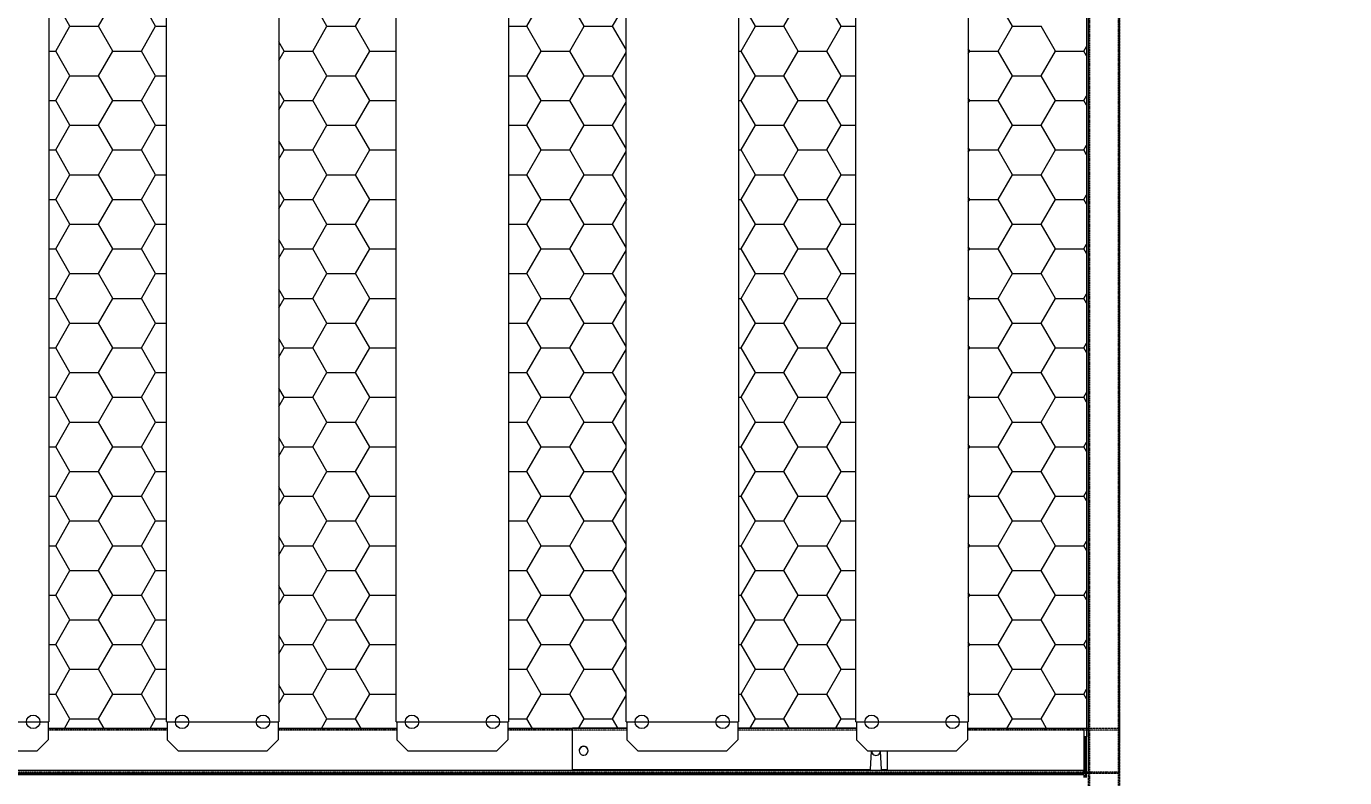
# Model space of a CAD drawing. Header units: millimetres. Extents: x -17070 to 42538, y -291348 to 31440.
# Drawn here: x 18517 to 20276, y 18024 to 19027 of the extents above; entities that cross this region are included whole.
import ezdxf

# ---------------------------------------------------------------- set-up
doc = ezdxf.new("R2010")
doc.units = ezdxf.units.MM
for name, pattern in [('CENTER', [2, 1.25, -0.25, 0.25, -0.25]), ('HIDDEN', [0.375, 0.25, -0.125]), ('HIDDENX2', [0.75, 0.5, -0.25])]:
    doc.linetypes.add(name, pattern=pattern)
doc.layers.add('center', color=1, linetype='CENTER')
doc.layers.add('HIDD', color=2, linetype='HIDDENX2')
doc.styles.get("Standard").update_dxf_attribs({"font": 'arial.ttf'})
doc.dimstyles.new('1.40', dxfattribs={"dimscale": 20, "dimtxt": 1.5, "dimasz": 1, "dimexe": 0.5, "dimexo": 0.5, "dimgap": 0.5, "dimtad": 1, "dimdec": 0, "dimzin": 0, "dimdsep": 46, "dimtxsty": 'Standard', "dimcen": 0, "dimclrd": 2, "dimclre": 2, "dimclrt": 3, "dimadec": 0, "dimazin": 0, "dimtfac": 1, "dimtdec": 0, "dimtmove": 0, "dimatfit": 0, "dimfxl": 1, "dimtolj": 1, "dimtzin": 0, "dimlwd": -1, "dimlwe": -1, "dimarcsym": 0})

# ---------------------------------------------------------------- blocks, each defined once
blk = doc.blocks.new('*D736')
at = {"color": 2, "transparency": 16777216}
for p, q in [((21275.6, 18074.7), (21275.6, 18194.7)), ((19805.5, 17954.7), (21285.6, 17954.7)), ((21275.6, 17954.7), (21275.6, 17527.7)), ((20075.5, 17527.7), (21285.6, 17527.7)), ((21275.6, 17407.7), (21275.6, 16852.7))]:
    blk.add_line(p, q, dxfattribs=at)
for points in [[(21255.6, 18074.7), (21295.6, 18074.7), (21275.6, 17954.7)], [(21255.6, 17407.7), (21295.6, 17407.7), (21275.6, 17527.7)]]:
    blk.add_solid(points, dxfattribs=at)
at = {"layer": 'Defpoints', "color": 0, "transparency": 16777216}
for p in [(19705.5, 17954.7), (19975.5, 17527.7), (21275.6, 17527.7)]:
    blk.add_point(p, dxfattribs=at)
at = {"color": 3, "lineweight": 5, "transparency": 16777216, "insert": (21145.4, 17070.2), "char_height": 140, "attachment_point": 5, "rotation": 90}
blk.add_mtext('\\A1;427', dxfattribs=at)
blk = doc.blocks.new('3')
at = {"color": 7, "lineweight": 20}
for p, q in [((19933.5, 20282.6), (19933.5, 18032.8)), ((19975.5, 18032.8), (19975.5, 20282.6)), ((19931.5, 20204.7), (19931.5, 18078.7)), ((18546.3, 18089.8), (18704.9, 18089.8)), ((18852.9, 18089.8), (19011.5, 18089.8)), ((19159.5, 18089.8), (19245.5, 18089.8)), ((19928, 18033.5), (17323, 18033.5)), ((19928, 18029.7), (17323, 18029.7)), ((19928, 18027.7), (17323, 18027.7))]:
    blk.add_line(p, q, dxfattribs=at)
at = {"color": 0, "lineweight": 20}
for p, q in [((18547.3, 19996.7), (18547.3, 18098.7)), ((18703.9, 18098.7), (18703.9, 19996.7)), ((18853.9, 19996.7), (18853.9, 18098.7)), ((19010.5, 18098.7), (19010.5, 19996.7)), ((19160.5, 19996.7), (19160.5, 18098.7)), ((19317.1, 18098.7), (19317.1, 19996.7)), ((19467.1, 19996.7), (19467.1, 18098.7)), ((19623.7, 18098.7), (19623.7, 19996.7)), ((19773.7, 19996.7), (19773.7, 18098.7))]:
    blk.add_line(p, q, dxfattribs=at)
at = {"color": 7, "linetype": 'Continuous', "lineweight": 20}
for p, q in [((18575.3, 19026.6), (18556.3, 19059.5)), ((18613.4, 19026.6), (18632.5, 19059.5)), ((18689.6, 19026.6), (18670.6, 19059.5)), ((18918.2, 19026.6), (18899.2, 19059.5)), ((18956.3, 19026.6), (18975.4, 19059.5)), ((19184.9, 19026.6), (19204, 19059.5)), ((19261.1, 19026.6), (19242.1, 19059.5)), ((19299.2, 19026.6), (19317.1, 19057.5)), ((19489.7, 19026.6), (19470.7, 19059.5)), ((19527.8, 19026.6), (19546.9, 19059.5)), ((19604, 19026.6), (19585, 19059.5)), ((19832.6, 19026.6), (19813.6, 19059.5)), ((18556.3, 18993.6), (18575.3, 19026.6)), ((18575.3, 19026.6), (18613.4, 19026.6)), ((18632.5, 18993.6), (18613.4, 19026.6)), ((18670.6, 18993.6), (18689.6, 19026.6)), ((18689.6, 19026.6), (18703.9, 19026.6)), ((18899.2, 18993.6), (18918.2, 19026.6)), ((18918.2, 19026.6), (18956.3, 19026.6)), ((18975.4, 18993.6), (18956.3, 19026.6)), ((19160.5, 19026.6), (19184.9, 19026.6)), ((19204, 18993.6), (19184.9, 19026.6)), ((19242.1, 18993.6), (19261.1, 19026.6)), ((19261.1, 19026.6), (19299.2, 19026.6)), ((19317.1, 18995.6), (19299.2, 19026.6)), ((19470.7, 18993.6), (19489.7, 19026.6)), ((19489.7, 19026.6), (19527.8, 19026.6)), ((19546.9, 18993.6), (19527.8, 19026.6)), ((19585, 18993.6), (19604, 19026.6)), ((19604, 19026.6), (19623.7, 19026.6)), ((19813.6, 18993.6), (19832.6, 19026.6)), ((19832.6, 19026.6), (19870.7, 19026.6)), ((19889.8, 18993.6), (19870.7, 19026.6)), ((18547.3, 18993.6), (18556.3, 18993.6)), ((18575.3, 18960.6), (18556.3, 18993.6)), ((18613.4, 18960.6), (18632.5, 18993.6)), ((18632.5, 18993.6), (18670.6, 18993.6)), ((18689.6, 18960.6), (18670.6, 18993.6)), ((18861.1, 18993.6), (18853.9, 19006)), ((18853.9, 18981.1), (18861.1, 18993.6)), ((18861.1, 18993.6), (18899.2, 18993.6)), ((18918.2, 18960.6), (18899.2, 18993.6)), ((18956.3, 18960.6), (18975.4, 18993.6)), ((18975.4, 18993.6), (19010.5, 18993.6)), ((19184.9, 18960.6), (19204, 18993.6)), ((19204, 18993.6), (19242.1, 18993.6)), ((19261.1, 18960.6), (19242.1, 18993.6)), ((19467.1, 18993.6), (19470.7, 18993.6)), ((19489.7, 18960.6), (19470.7, 18993.6)), ((19527.8, 18960.6), (19546.9, 18993.6)), ((19546.9, 18993.6), (19585, 18993.6)), ((19604, 18960.6), (19585, 18993.6)), ((19775.5, 18993.6), (19773.7, 18996.6)), ((19773.7, 18990.5), (19775.5, 18993.6)), ((19775.5, 18993.6), (19813.6, 18993.6)), ((19832.6, 18960.6), (19813.6, 18993.6)), ((19870.7, 18960.6), (19889.8, 18993.6)), ((19889.8, 18993.6), (19927.9, 18993.6)), ((19927.9, 18993.6), (19931.5, 18999.9)), ((19931.5, 18987.3), (19927.9, 18993.6)), ((19299.2, 18960.6), (19317.1, 18991.5)), ((18556.3, 18927.6), (18575.3, 18960.6)), ((18575.3, 18960.6), (18613.4, 18960.6)), ((18632.5, 18927.6), (18613.4, 18960.6)), ((18670.6, 18927.6), (18689.6, 18960.6)), ((18689.6, 18960.6), (18703.9, 18960.6)), ((18899.2, 18927.6), (18918.2, 18960.6)), ((18918.2, 18960.6), (18956.3, 18960.6)), ((18975.4, 18927.6), (18956.3, 18960.6)), ((19160.5, 18960.6), (19184.9, 18960.6)), ((19204, 18927.6), (19184.9, 18960.6)), ((19242.1, 18927.6), (19261.1, 18960.6)), ((19261.1, 18960.6), (19299.2, 18960.6)), ((19317.1, 18929.6), (19299.2, 18960.6)), ((19470.7, 18927.6), (19489.7, 18960.6)), ((19489.7, 18960.6), (19527.8, 18960.6)), ((19546.9, 18927.6), (19527.8, 18960.6)), ((19585, 18927.6), (19604, 18960.6)), ((19604, 18960.6), (19623.7, 18960.6)), ((19813.6, 18927.6), (19832.6, 18960.6)), ((19832.6, 18960.6), (19870.7, 18960.6)), ((19889.8, 18927.6), (19870.7, 18960.6)), ((18861.1, 18927.6), (18853.9, 18940)), ((18547.3, 18927.6), (18556.3, 18927.6)), ((18575.3, 18894.6), (18556.3, 18927.6)), ((18613.4, 18894.6), (18632.5, 18927.6)), ((18632.5, 18927.6), (18670.6, 18927.6)), ((18689.6, 18894.6), (18670.6, 18927.6)), ((18853.9, 18915.2), (18861.1, 18927.6)), ((18861.1, 18927.6), (18899.2, 18927.6)), ((18918.2, 18894.6), (18899.2, 18927.6)), ((18956.3, 18894.6), (18975.4, 18927.6)), ((18975.4, 18927.6), (19010.5, 18927.6)), ((19184.9, 18894.6), (19204, 18927.6)), ((19204, 18927.6), (19242.1, 18927.6)), ((19261.1, 18894.6), (19242.1, 18927.6)), ((19299.2, 18894.6), (19317.1, 18925.5)), ((19467.1, 18927.6), (19470.7, 18927.6)), ((19489.7, 18894.6), (19470.7, 18927.6)), ((19527.8, 18894.6), (19546.9, 18927.6)), ((19546.9, 18927.6), (19585, 18927.6)), ((19604, 18894.6), (19585, 18927.6)), ((19775.5, 18927.6), (19773.7, 18930.6)), ((19773.7, 18924.5), (19775.5, 18927.6)), ((19775.5, 18927.6), (19813.6, 18927.6)), ((19832.6, 18894.6), (19813.6, 18927.6)), ((19870.7, 18894.6), (19889.8, 18927.6)), ((19889.8, 18927.6), (19927.9, 18927.6)), ((19927.9, 18927.6), (19931.5, 18933.9)), ((19931.5, 18921.3), (19927.9, 18927.6)), ((18556.3, 18861.6), (18575.3, 18894.6)), ((18575.3, 18894.6), (18613.4, 18894.6)), ((18632.5, 18861.6), (18613.4, 18894.6)), ((18670.6, 18861.6), (18689.6, 18894.6)), ((18689.6, 18894.6), (18703.9, 18894.6)), ((18899.2, 18861.6), (18918.2, 18894.6)), ((18918.2, 18894.6), (18956.3, 18894.6)), ((18975.4, 18861.6), (18956.3, 18894.6)), ((19160.5, 18894.6), (19184.9, 18894.6)), ((19204, 18861.6), (19184.9, 18894.6)), ((19242.1, 18861.6), (19261.1, 18894.6)), ((19261.1, 18894.6), (19299.2, 18894.6)), ((19317.1, 18863.6), (19299.2, 18894.6)), ((19470.7, 18861.6), (19489.7, 18894.6)), ((19489.7, 18894.6), (19527.8, 18894.6)), ((19546.9, 18861.6), (19527.8, 18894.6)), ((19585, 18861.6), (19604, 18894.6)), ((19604, 18894.6), (19623.7, 18894.6)), ((19813.6, 18861.6), (19832.6, 18894.6)), ((19832.6, 18894.6), (19870.7, 18894.6)), ((19889.8, 18861.6), (19870.7, 18894.6)), ((18861.1, 18861.6), (18853.9, 18874)), ((18547.3, 18861.6), (18556.3, 18861.6)), ((18575.3, 18828.6), (18556.3, 18861.6)), ((18613.4, 18828.6), (18632.5, 18861.6)), ((18632.5, 18861.6), (18670.6, 18861.6)), ((18689.6, 18828.6), (18670.6, 18861.6)), ((18853.9, 18849.2), (18861.1, 18861.6)), ((18861.1, 18861.6), (18899.2, 18861.6)), ((18918.2, 18828.6), (18899.2, 18861.6)), ((18956.3, 18828.6), (18975.4, 18861.6)), ((18975.4, 18861.6), (19010.5, 18861.6)), ((19184.9, 18828.6), (19204, 18861.6)), ((19204, 18861.6), (19242.1, 18861.6)), ((19261.1, 18828.6), (19242.1, 18861.6)), ((19299.2, 18828.6), (19317.1, 18859.6)), ((19467.1, 18861.6), (19470.7, 18861.6)), ((19489.7, 18828.6), (19470.7, 18861.6)), ((19527.8, 18828.6), (19546.9, 18861.6)), ((19546.9, 18861.6), (19585, 18861.6)), ((19604, 18828.6), (19585, 18861.6)), ((19775.5, 18861.6), (19773.7, 18864.6)), ((19773.7, 18858.5), (19775.5, 18861.6)), ((19775.5, 18861.6), (19813.6, 18861.6)), ((19832.6, 18828.6), (19813.6, 18861.6)), ((19870.7, 18828.6), (19889.8, 18861.6)), ((19889.8, 18861.6), (19927.9, 18861.6)), ((19927.9, 18861.6), (19931.5, 18867.9)), ((19931.5, 18855.3), (19927.9, 18861.6)), ((18556.3, 18795.6), (18575.3, 18828.6)), ((18575.3, 18828.6), (18613.4, 18828.6)), ((18632.5, 18795.6), (18613.4, 18828.6)), ((18670.6, 18795.6), (18689.6, 18828.6)), ((18689.6, 18828.6), (18703.9, 18828.6)), ((18899.2, 18795.6), (18918.2, 18828.6)), ((18918.2, 18828.6), (18956.3, 18828.6)), ((18975.4, 18795.6), (18956.3, 18828.6)), ((19160.5, 18828.6), (19184.9, 18828.6)), ((19204, 18795.6), (19184.9, 18828.6)), ((19242.1, 18795.6), (19261.1, 18828.6)), ((19261.1, 18828.6), (19299.2, 18828.6)), ((19318.3, 18795.6), (19299.2, 18828.6)), ((19470.7, 18795.6), (19489.7, 18828.6)), ((19489.7, 18828.6), (19527.8, 18828.6)), ((19546.9, 18795.6), (19527.8, 18828.6)), ((19585, 18795.6), (19604, 18828.6)), ((19604, 18828.6), (19623.7, 18828.6)), ((19813.6, 18795.6), (19832.6, 18828.6)), ((19832.6, 18828.6), (19870.7, 18828.6)), ((19889.8, 18795.6), (19870.7, 18828.6)), ((18861.1, 18795.6), (18853.9, 18808)), ((19775.5, 18795.6), (19773.7, 18798.6)), ((19927.9, 18795.6), (19931.5, 18801.9)), ((18547.3, 18795.6), (18556.3, 18795.6)), ((18575.3, 18762.6), (18556.3, 18795.6)), ((18613.4, 18762.6), (18632.5, 18795.6)), ((18632.5, 18795.6), (18670.6, 18795.6)), ((18689.6, 18762.6), (18670.6, 18795.6)), ((18853.9, 18783.2), (18861.1, 18795.6)), ((18861.1, 18795.6), (18899.2, 18795.6)), ((18918.2, 18762.6), (18899.2, 18795.6)), ((18956.3, 18762.6), (18975.4, 18795.6)), ((18975.4, 18795.6), (19010.5, 18795.6)), ((19184.9, 18762.6), (19204, 18795.6)), ((19204, 18795.6), (19242.1, 18795.6)), ((19261.1, 18762.6), (19242.1, 18795.6)), ((19299.2, 18762.6), (19318.3, 18795.6)), ((19467.1, 18795.6), (19470.7, 18795.6)), ((19489.7, 18762.6), (19470.7, 18795.6)), ((19527.8, 18762.6), (19546.9, 18795.6)), ((19546.9, 18795.6), (19585, 18795.6)), ((19604, 18762.6), (19585, 18795.6)), ((19773.7, 18792.5), (19775.5, 18795.6)), ((19775.5, 18795.6), (19813.6, 18795.6)), ((19832.6, 18762.6), (19813.6, 18795.6)), ((19870.7, 18762.6), (19889.8, 18795.6)), ((19889.8, 18795.6), (19927.9, 18795.6)), ((19931.5, 18789.3), (19927.9, 18795.6)), ((18556.3, 18729.6), (18575.3, 18762.6)), ((18575.3, 18762.6), (18613.4, 18762.6)), ((18632.5, 18729.6), (18613.4, 18762.6)), ((18670.6, 18729.6), (18689.6, 18762.6)), ((18689.6, 18762.6), (18703.9, 18762.6)), ((18899.2, 18729.6), (18918.2, 18762.6)), ((18918.2, 18762.6), (18956.3, 18762.6)), ((18975.4, 18729.6), (18956.3, 18762.6)), ((19160.5, 18762.6), (19184.9, 18762.6)), ((19204, 18729.6), (19184.9, 18762.6)), ((19242.1, 18729.6), (19261.1, 18762.6)), ((19261.1, 18762.6), (19299.2, 18762.6)), ((19317.1, 18731.6), (19299.2, 18762.6)), ((19470.7, 18729.6), (19489.7, 18762.6)), ((19489.7, 18762.6), (19527.8, 18762.6)), ((19546.9, 18729.6), (19527.8, 18762.6)), ((19585, 18729.6), (19604, 18762.6)), ((19604, 18762.6), (19623.7, 18762.6)), ((19813.6, 18729.6), (19832.6, 18762.6)), ((19832.6, 18762.6), (19870.7, 18762.6)), ((19889.8, 18729.6), (19870.7, 18762.6)), ((18547.3, 18729.6), (18556.3, 18729.6)), ((18575.3, 18696.6), (18556.3, 18729.6)), ((18613.4, 18696.6), (18632.5, 18729.6)), ((18632.5, 18729.6), (18670.6, 18729.6)), ((18689.6, 18696.6), (18670.6, 18729.6)), ((18861.1, 18729.6), (18853.9, 18742)), ((18853.9, 18717.2), (18861.1, 18729.6)), ((18861.1, 18729.6), (18899.2, 18729.6)), ((18918.2, 18696.6), (18899.2, 18729.6)), ((18956.3, 18696.6), (18975.4, 18729.6)), ((18975.4, 18729.6), (19010.5, 18729.6)), ((19184.9, 18696.6), (19204, 18729.6)), ((19204, 18729.6), (19242.1, 18729.6)), ((19261.1, 18696.6), (19242.1, 18729.6)), ((19467.1, 18729.6), (19470.7, 18729.6)), ((19489.7, 18696.6), (19470.7, 18729.6)), ((19527.8, 18696.6), (19546.9, 18729.6)), ((19546.9, 18729.6), (19585, 18729.6)), ((19604, 18696.6), (19585, 18729.6)), ((19775.5, 18729.6), (19773.7, 18732.6)), ((19773.7, 18726.5), (19775.5, 18729.6)), ((19775.5, 18729.6), (19813.6, 18729.6)), ((19832.6, 18696.6), (19813.6, 18729.6)), ((19870.7, 18696.6), (19889.8, 18729.6)), ((19889.8, 18729.6), (19927.9, 18729.6)), ((19927.9, 18729.6), (19931.5, 18735.9)), ((19931.5, 18723.3), (19927.9, 18729.6)), ((19299.2, 18696.6), (19317.1, 18727.6)), ((18556.3, 18663.6), (18575.3, 18696.6)), ((18575.3, 18696.6), (18613.4, 18696.6)), ((18632.5, 18663.6), (18613.4, 18696.6)), ((18670.6, 18663.6), (18689.6, 18696.6)), ((18689.6, 18696.6), (18703.9, 18696.6)), ((18899.2, 18663.6), (18918.2, 18696.6)), ((18918.2, 18696.6), (18956.3, 18696.6)), ((18975.4, 18663.6), (18956.3, 18696.6)), ((19160.5, 18696.6), (19184.9, 18696.6)), ((19204, 18663.6), (19184.9, 18696.6)), ((19242.1, 18663.6), (19261.1, 18696.6)), ((19261.1, 18696.6), (19299.2, 18696.6)), ((19317.1, 18665.6), (19299.2, 18696.6)), ((19470.7, 18663.6), (19489.7, 18696.6)), ((19489.7, 18696.6), (19527.8, 18696.6)), ((19546.9, 18663.6), (19527.8, 18696.6)), ((19585, 18663.6), (19604, 18696.6)), ((19604, 18696.6), (19623.7, 18696.6)), ((19813.6, 18663.6), (19832.6, 18696.6)), ((19832.6, 18696.6), (19870.7, 18696.6)), ((19889.8, 18663.6), (19870.7, 18696.6)), ((18861.1, 18663.6), (18853.9, 18676)), ((18547.3, 18663.6), (18556.3, 18663.6)), ((18575.3, 18630.6), (18556.3, 18663.6)), ((18613.4, 18630.6), (18632.5, 18663.6)), ((18632.5, 18663.6), (18670.6, 18663.6)), ((18689.6, 18630.6), (18670.6, 18663.6)), ((18853.9, 18651.2), (18861.1, 18663.6)), ((18861.1, 18663.6), (18899.2, 18663.6)), ((18918.2, 18630.6), (18899.2, 18663.6)), ((18956.3, 18630.6), (18975.4, 18663.6)), ((18975.4, 18663.6), (19010.5, 18663.6)), ((19184.9, 18630.6), (19204, 18663.6)), ((19204, 18663.6), (19242.1, 18663.6)), ((19261.1, 18630.6), (19242.1, 18663.6)), ((19299.2, 18630.6), (19317.1, 18661.6)), ((19467.1, 18663.6), (19470.7, 18663.6)), ((19489.7, 18630.6), (19470.7, 18663.6)), ((19527.8, 18630.6), (19546.9, 18663.6)), ((19546.9, 18663.6), (19585, 18663.6)), ((19604, 18630.6), (19585, 18663.6)), ((19775.5, 18663.6), (19773.7, 18666.7)), ((19773.7, 18660.5), (19775.5, 18663.6)), ((19775.5, 18663.6), (19813.6, 18663.6)), ((19832.6, 18630.6), (19813.6, 18663.6)), ((19870.7, 18630.6), (19889.8, 18663.6)), ((19889.8, 18663.6), (19927.9, 18663.6)), ((19927.9, 18663.6), (19931.5, 18669.9)), ((19931.5, 18657.3), (19927.9, 18663.6)), ((18556.3, 18597.6), (18575.3, 18630.6)), ((18575.3, 18630.6), (18613.4, 18630.6)), ((18632.5, 18597.6), (18613.4, 18630.6)), ((18670.6, 18597.6), (18689.6, 18630.6)), ((18689.6, 18630.6), (18703.9, 18630.6)), ((18899.2, 18597.6), (18918.2, 18630.6)), ((18918.2, 18630.6), (18956.3, 18630.6)), ((18975.4, 18597.6), (18956.3, 18630.6)), ((19160.5, 18630.6), (19184.9, 18630.6)), ((19204, 18597.6), (19184.9, 18630.6)), ((19242.1, 18597.6), (19261.1, 18630.6)), ((19261.1, 18630.6), (19299.2, 18630.6)), ((19317.1, 18599.6), (19299.2, 18630.6)), ((19470.7, 18597.6), (19489.7, 18630.6)), ((19489.7, 18630.6), (19527.8, 18630.6)), ((19546.9, 18597.6), (19527.8, 18630.6)), ((19585, 18597.6), (19604, 18630.6)), ((19604, 18630.6), (19623.7, 18630.6)), ((19813.6, 18597.6), (19832.6, 18630.6)), ((19832.6, 18630.6), (19870.7, 18630.6)), ((19889.8, 18597.6), (19870.7, 18630.6)), ((18861.1, 18597.6), (18853.9, 18610)), ((18547.3, 18597.6), (18556.3, 18597.6)), ((18575.3, 18564.6), (18556.3, 18597.6)), ((18613.4, 18564.6), (18632.5, 18597.6)), ((18632.5, 18597.6), (18670.6, 18597.6)), ((18689.6, 18564.6), (18670.6, 18597.6)), ((18853.9, 18585.2), (18861.1, 18597.6)), ((18861.1, 18597.6), (18899.2, 18597.6)), ((18918.2, 18564.6), (18899.2, 18597.6)), ((18956.3, 18564.6), (18975.4, 18597.6)), ((18975.4, 18597.6), (19010.5, 18597.6)), ((19184.9, 18564.6), (19204, 18597.6)), ((19204, 18597.6), (19242.1, 18597.6)), ((19261.1, 18564.6), (19242.1, 18597.6)), ((19299.2, 18564.6), (19317.1, 18595.6)), ((19467.1, 18597.6), (19470.7, 18597.6)), ((19489.7, 18564.6), (19470.7, 18597.6)), ((19527.8, 18564.6), (19546.9, 18597.6)), ((19546.9, 18597.6), (19585, 18597.6)), ((19604, 18564.6), (19585, 18597.6)), ((19775.5, 18597.6), (19773.7, 18600.7)), ((19773.7, 18594.6), (19775.5, 18597.6)), ((19775.5, 18597.6), (19813.6, 18597.6)), ((19832.6, 18564.6), (19813.6, 18597.6)), ((19870.7, 18564.6), (19889.8, 18597.6)), ((19889.8, 18597.6), (19927.9, 18597.6)), ((19927.9, 18597.6), (19931.5, 18603.9)), ((19931.5, 18591.3), (19927.9, 18597.6)), ((18556.3, 18531.6), (18575.3, 18564.6)), ((18575.3, 18564.6), (18613.4, 18564.6)), ((18632.5, 18531.6), (18613.4, 18564.6)), ((18670.6, 18531.6), (18689.6, 18564.6)), ((18689.6, 18564.6), (18703.9, 18564.6)), ((18899.2, 18531.6), (18918.2, 18564.6)), ((18918.2, 18564.6), (18956.3, 18564.6)), ((18975.4, 18531.6), (18956.3, 18564.6)), ((19160.5, 18564.6), (19184.9, 18564.6)), ((19204, 18531.6), (19184.9, 18564.6)), ((19242.1, 18531.6), (19261.1, 18564.6)), ((19261.1, 18564.6), (19299.2, 18564.6)), ((19317.1, 18533.6), (19299.2, 18564.6)), ((19470.7, 18531.6), (19489.7, 18564.6)), ((19489.7, 18564.6), (19527.8, 18564.6)), ((19546.9, 18531.6), (19527.8, 18564.6)), ((19585, 18531.6), (19604, 18564.6)), ((19604, 18564.6), (19623.7, 18564.6)), ((19813.6, 18531.6), (19832.6, 18564.6)), ((19832.6, 18564.6), (19870.7, 18564.6)), ((19889.8, 18531.6), (19870.7, 18564.6)), ((18861.1, 18531.6), (18853.9, 18544)), ((19927.9, 18531.6), (19931.5, 18537.9)), ((18547.3, 18531.6), (18556.3, 18531.6)), ((18575.3, 18498.6), (18556.3, 18531.6)), ((18613.4, 18498.6), (18632.5, 18531.6)), ((18632.5, 18531.6), (18670.6, 18531.6)), ((18689.6, 18498.6), (18670.6, 18531.6)), ((18853.9, 18519.2), (18861.1, 18531.6)), ((18861.1, 18531.6), (18899.2, 18531.6)), ((18918.2, 18498.6), (18899.2, 18531.6)), ((18956.3, 18498.6), (18975.4, 18531.6)), ((18975.4, 18531.6), (19010.5, 18531.6)), ((19184.9, 18498.6), (19204, 18531.6)), ((19204, 18531.6), (19242.1, 18531.6)), ((19261.1, 18498.6), (19242.1, 18531.6)), ((19299.2, 18498.6), (19317.1, 18529.6)), ((19467.1, 18531.6), (19470.7, 18531.6)), ((19489.7, 18498.6), (19470.7, 18531.6)), ((19527.8, 18498.6), (19546.9, 18531.6)), ((19546.9, 18531.6), (19585, 18531.6)), ((19604, 18498.6), (19585, 18531.6)), ((19775.5, 18531.6), (19773.7, 18534.7)), ((19773.7, 18528.6), (19775.5, 18531.6)), ((19775.5, 18531.6), (19813.6, 18531.6)), ((19832.6, 18498.6), (19813.6, 18531.6)), ((19870.7, 18498.6), (19889.8, 18531.6)), ((19889.8, 18531.6), (19927.9, 18531.6)), ((19931.5, 18525.3), (19927.9, 18531.6)), ((18556.3, 18465.6), (18575.3, 18498.6)), ((18575.3, 18498.6), (18613.4, 18498.6)), ((18632.5, 18465.6), (18613.4, 18498.6)), ((18670.6, 18465.6), (18689.6, 18498.6)), ((18689.6, 18498.6), (18703.9, 18498.6)), ((18899.2, 18465.6), (18918.2, 18498.6)), ((18918.2, 18498.6), (18956.3, 18498.6)), ((18975.4, 18465.6), (18956.3, 18498.6)), ((19160.5, 18498.6), (19184.9, 18498.6)), ((19204, 18465.6), (19184.9, 18498.6)), ((19242.1, 18465.6), (19261.1, 18498.6)), ((19261.1, 18498.6), (19299.2, 18498.6)), ((19317.1, 18467.6), (19299.2, 18498.6)), ((19470.7, 18465.6), (19489.7, 18498.6)), ((19489.7, 18498.6), (19527.8, 18498.6)), ((19546.9, 18465.6), (19527.8, 18498.6)), ((19585, 18465.6), (19604, 18498.6)), ((19604, 18498.6), (19623.7, 18498.6)), ((19813.6, 18465.6), (19832.6, 18498.6)), ((19832.6, 18498.6), (19870.7, 18498.6)), ((19889.8, 18465.6), (19870.7, 18498.6)), ((18547.3, 18465.6), (18556.3, 18465.6)), ((18575.3, 18432.6), (18556.3, 18465.6)), ((18613.4, 18432.6), (18632.5, 18465.6)), ((18632.5, 18465.6), (18670.6, 18465.6)), ((18689.6, 18432.6), (18670.6, 18465.6)), ((18861.1, 18465.6), (18853.9, 18478)), ((18853.9, 18453.2), (18861.1, 18465.6)), ((18861.1, 18465.6), (18899.2, 18465.6)), ((18918.2, 18432.6), (18899.2, 18465.6)), ((18956.3, 18432.6), (18975.4, 18465.6)), ((18975.4, 18465.6), (19010.5, 18465.6)), ((19184.9, 18432.6), (19204, 18465.6)), ((19204, 18465.6), (19242.1, 18465.6)), ((19261.1, 18432.6), (19242.1, 18465.6)), ((19467.1, 18465.6), (19470.7, 18465.6)), ((19489.7, 18432.6), (19470.7, 18465.6)), ((19527.8, 18432.6), (19546.9, 18465.6)), ((19546.9, 18465.6), (19585, 18465.6)), ((19604, 18432.6), (19585, 18465.6)), ((19775.5, 18465.6), (19773.7, 18468.7)), ((19773.7, 18462.6), (19775.5, 18465.6)), ((19775.5, 18465.6), (19813.6, 18465.6)), ((19832.6, 18432.6), (19813.6, 18465.6)), ((19870.7, 18432.6), (19889.8, 18465.6)), ((19889.8, 18465.6), (19927.9, 18465.6)), ((19927.9, 18465.6), (19931.5, 18471.9)), ((19931.5, 18459.3), (19927.9, 18465.6)), ((19299.2, 18432.6), (19317.1, 18463.6)), ((18556.3, 18399.6), (18575.3, 18432.6)), ((18575.3, 18432.6), (18613.4, 18432.6)), ((18632.5, 18399.6), (18613.4, 18432.6)), ((18670.6, 18399.6), (18689.6, 18432.6)), ((18689.6, 18432.6), (18703.9, 18432.6)), ((18899.2, 18399.6), (18918.2, 18432.6)), ((18918.2, 18432.6), (18956.3, 18432.6)), ((18975.4, 18399.6), (18956.3, 18432.6)), ((19160.5, 18432.6), (19184.9, 18432.6)), ((19204, 18399.6), (19184.9, 18432.6)), ((19242.1, 18399.6), (19261.1, 18432.6)), ((19261.1, 18432.6), (19299.2, 18432.6)), ((19317.1, 18401.7), (19299.2, 18432.6)), ((19470.7, 18399.6), (19489.7, 18432.6)), ((19489.7, 18432.6), (19527.8, 18432.6)), ((19546.9, 18399.6), (19527.8, 18432.6)), ((19585, 18399.6), (19604, 18432.6)), ((19604, 18432.6), (19623.7, 18432.6)), ((19813.6, 18399.6), (19832.6, 18432.6)), ((19832.6, 18432.6), (19870.7, 18432.6)), ((19889.8, 18399.6), (19870.7, 18432.6)), ((18861.1, 18399.6), (18853.9, 18412)), ((18547.3, 18399.6), (18556.3, 18399.6)), ((18575.3, 18366.6), (18556.3, 18399.6)), ((18613.4, 18366.6), (18632.5, 18399.6)), ((18632.5, 18399.6), (18670.6, 18399.6)), ((18689.6, 18366.6), (18670.6, 18399.6)), ((18853.9, 18387.2), (18861.1, 18399.6)), ((18861.1, 18399.6), (18899.2, 18399.6)), ((18918.2, 18366.6), (18899.2, 18399.6)), ((18956.3, 18366.6), (18975.4, 18399.6)), ((18975.4, 18399.6), (19010.5, 18399.6)), ((19184.9, 18366.6), (19204, 18399.6)), ((19204, 18399.6), (19242.1, 18399.6)), ((19261.1, 18366.6), (19242.1, 18399.6)), ((19299.2, 18366.6), (19317.1, 18397.6)), ((19467.1, 18399.6), (19470.7, 18399.6)), ((19489.7, 18366.6), (19470.7, 18399.6)), ((19527.8, 18366.6), (19546.9, 18399.6)), ((19546.9, 18399.6), (19585, 18399.6)), ((19604, 18366.6), (19585, 18399.6)), ((19775.5, 18399.6), (19773.7, 18402.7)), ((19773.7, 18396.6), (19775.5, 18399.6)), ((19775.5, 18399.6), (19813.6, 18399.6)), ((19832.6, 18366.6), (19813.6, 18399.6)), ((19870.7, 18366.6), (19889.8, 18399.6)), ((19889.8, 18399.6), (19927.9, 18399.6)), ((19927.9, 18399.6), (19931.5, 18405.9)), ((19931.5, 18393.3), (19927.9, 18399.6)), ((18556.3, 18333.6), (18575.3, 18366.6)), ((18575.3, 18366.6), (18613.4, 18366.6)), ((18632.5, 18333.6), (18613.4, 18366.6)), ((18670.6, 18333.6), (18689.6, 18366.6)), ((18689.6, 18366.6), (18703.9, 18366.6)), ((18899.2, 18333.6), (18918.2, 18366.6)), ((18918.2, 18366.6), (18956.3, 18366.6)), ((18975.4, 18333.6), (18956.3, 18366.6)), ((19160.5, 18366.6), (19184.9, 18366.6)), ((19204, 18333.6), (19184.9, 18366.6)), ((19242.1, 18333.6), (19261.1, 18366.6)), ((19261.1, 18366.6), (19299.2, 18366.6)), ((19317.1, 18335.7), (19299.2, 18366.6)), ((19470.7, 18333.6), (19489.7, 18366.6)), ((19489.7, 18366.6), (19527.8, 18366.6)), ((19546.9, 18333.6), (19527.8, 18366.6)), ((19585, 18333.6), (19604, 18366.6)), ((19604, 18366.6), (19623.7, 18366.6)), ((19813.6, 18333.6), (19832.6, 18366.6)), ((19832.6, 18366.6), (19870.7, 18366.6)), ((19889.8, 18333.6), (19870.7, 18366.6)), ((18861.1, 18333.6), (18853.9, 18346.1)), ((18547.3, 18333.6), (18556.3, 18333.6)), ((18575.3, 18300.6), (18556.3, 18333.6)), ((18613.4, 18300.6), (18632.5, 18333.6)), ((18632.5, 18333.6), (18670.6, 18333.6)), ((18689.6, 18300.6), (18670.6, 18333.6)), ((18853.9, 18321.2), (18861.1, 18333.6)), ((18861.1, 18333.6), (18899.2, 18333.6)), ((18918.2, 18300.6), (18899.2, 18333.6)), ((18956.3, 18300.6), (18975.4, 18333.6)), ((18975.4, 18333.6), (19010.5, 18333.6)), ((19184.9, 18300.6), (19204, 18333.6)), ((19204, 18333.6), (19242.1, 18333.6)), ((19261.1, 18300.6), (19242.1, 18333.6)), ((19299.2, 18300.6), (19317.1, 18331.6)), ((19467.1, 18333.6), (19470.7, 18333.6)), ((19489.7, 18300.6), (19470.7, 18333.6)), ((19527.8, 18300.6), (19546.9, 18333.6)), ((19546.9, 18333.6), (19585, 18333.6)), ((19604, 18300.6), (19585, 18333.6)), ((19775.5, 18333.6), (19773.7, 18336.7)), ((19773.7, 18330.6), (19775.5, 18333.6)), ((19775.5, 18333.6), (19813.6, 18333.6)), ((19832.6, 18300.6), (19813.6, 18333.6)), ((19870.7, 18300.6), (19889.8, 18333.6)), ((19889.8, 18333.6), (19927.9, 18333.6)), ((19927.9, 18333.6), (19931.5, 18339.9)), ((19931.5, 18327.3), (19927.9, 18333.6)), ((18556.3, 18267.7), (18575.3, 18300.6)), ((18575.3, 18300.6), (18613.4, 18300.6)), ((18632.5, 18267.7), (18613.4, 18300.6)), ((18670.6, 18267.7), (18689.6, 18300.6)), ((18689.6, 18300.6), (18703.9, 18300.6)), ((18899.2, 18267.7), (18918.2, 18300.6)), ((18918.2, 18300.6), (18956.3, 18300.6)), ((18975.4, 18267.7), (18956.3, 18300.6)), ((19160.5, 18300.6), (19184.9, 18300.6)), ((19204, 18267.7), (19184.9, 18300.6)), ((19242.1, 18267.7), (19261.1, 18300.6)), ((19261.1, 18300.6), (19299.2, 18300.6)), ((19317.1, 18269.7), (19299.2, 18300.6)), ((19470.7, 18267.7), (19489.7, 18300.6)), ((19489.7, 18300.6), (19527.8, 18300.6)), ((19546.9, 18267.7), (19527.8, 18300.6)), ((19585, 18267.7), (19604, 18300.6)), ((19604, 18300.6), (19623.7, 18300.6)), ((19813.6, 18267.7), (19832.6, 18300.6)), ((19832.6, 18300.6), (19870.7, 18300.6)), ((19889.8, 18267.7), (19870.7, 18300.6)), ((18861.1, 18267.7), (18853.9, 18280.1)), ((19927.9, 18267.7), (19931.5, 18273.9)), ((18547.3, 18267.7), (18556.3, 18267.7)), ((18575.3, 18234.7), (18556.3, 18267.7)), ((18613.4, 18234.7), (18632.5, 18267.7)), ((18632.5, 18267.7), (18670.6, 18267.7)), ((18689.6, 18234.7), (18670.6, 18267.7)), ((18853.9, 18255.2), (18861.1, 18267.7)), ((18861.1, 18267.7), (18899.2, 18267.7)), ((18918.2, 18234.7), (18899.2, 18267.7)), ((18956.3, 18234.7), (18975.4, 18267.7)), ((18975.4, 18267.7), (19010.5, 18267.7)), ((19184.9, 18234.7), (19204, 18267.7)), ((19204, 18267.7), (19242.1, 18267.7)), ((19261.1, 18234.7), (19242.1, 18267.7)), ((19299.2, 18234.7), (19317.1, 18265.6)), ((19467.1, 18267.7), (19470.7, 18267.7)), ((19489.7, 18234.7), (19470.7, 18267.7)), ((19527.8, 18234.7), (19546.9, 18267.7)), ((19546.9, 18267.7), (19585, 18267.7)), ((19604, 18234.7), (19585, 18267.7)), ((19775.5, 18267.7), (19773.7, 18270.7)), ((19773.7, 18264.6), (19775.5, 18267.7)), ((19775.5, 18267.7), (19813.6, 18267.7)), ((19832.6, 18234.7), (19813.6, 18267.7)), ((19870.7, 18234.7), (19889.8, 18267.7)), ((19889.8, 18267.7), (19927.9, 18267.7)), ((19931.5, 18261.4), (19927.9, 18267.7)), ((18556.3, 18201.7), (18575.3, 18234.7)), ((18575.3, 18234.7), (18613.4, 18234.7)), ((18632.5, 18201.7), (18613.4, 18234.7)), ((18670.6, 18201.7), (18689.6, 18234.7)), ((18689.6, 18234.7), (18703.9, 18234.7)), ((18899.2, 18201.7), (18918.2, 18234.7)), ((18918.2, 18234.7), (18956.3, 18234.7)), ((18975.4, 18201.7), (18956.3, 18234.7)), ((19160.5, 18234.7), (19184.9, 18234.7)), ((19204, 18201.7), (19184.9, 18234.7)), ((19242.1, 18201.7), (19261.1, 18234.7)), ((19261.1, 18234.7), (19299.2, 18234.7)), ((19317.1, 18203.7), (19299.2, 18234.7)), ((19470.7, 18201.7), (19489.7, 18234.7)), ((19489.7, 18234.7), (19527.8, 18234.7)), ((19546.9, 18201.7), (19527.8, 18234.7)), ((19585, 18201.7), (19604, 18234.7)), ((19604, 18234.7), (19623.7, 18234.7)), ((19813.6, 18201.7), (19832.6, 18234.7)), ((19832.6, 18234.7), (19870.7, 18234.7)), ((19889.8, 18201.7), (19870.7, 18234.7)), ((18547.3, 18201.7), (18556.3, 18201.7)), ((18575.3, 18168.7), (18556.3, 18201.7)), ((18613.4, 18168.7), (18632.5, 18201.7)), ((18632.5, 18201.7), (18670.6, 18201.7)), ((18689.6, 18168.7), (18670.6, 18201.7)), ((18861.1, 18201.7), (18853.9, 18214.1)), ((18853.9, 18189.3), (18861.1, 18201.7)), ((18861.1, 18201.7), (18899.2, 18201.7)), ((18918.2, 18168.7), (18899.2, 18201.7)), ((18956.3, 18168.7), (18975.4, 18201.7)), ((18975.4, 18201.7), (19010.5, 18201.7)), ((19184.9, 18168.7), (19204, 18201.7)), ((19204, 18201.7), (19242.1, 18201.7)), ((19261.1, 18168.7), (19242.1, 18201.7)), ((19467.1, 18201.7), (19470.7, 18201.7)), ((19489.7, 18168.7), (19470.7, 18201.7)), ((19527.8, 18168.7), (19546.9, 18201.7)), ((19546.9, 18201.7), (19585, 18201.7)), ((19604, 18168.7), (19585, 18201.7)), ((19775.5, 18201.7), (19773.7, 18204.7)), ((19773.7, 18198.6), (19775.5, 18201.7)), ((19775.5, 18201.7), (19813.6, 18201.7)), ((19832.6, 18168.7), (19813.6, 18201.7)), ((19870.7, 18168.7), (19889.8, 18201.7)), ((19889.8, 18201.7), (19927.9, 18201.7)), ((19927.9, 18201.7), (19931.5, 18208)), ((19931.5, 18195.4), (19927.9, 18201.7)), ((19299.2, 18168.7), (19317.1, 18199.6)), ((18556.3, 18135.7), (18575.3, 18168.7)), ((18575.3, 18168.7), (18613.4, 18168.7)), ((18632.5, 18135.7), (18613.4, 18168.7)), ((18670.6, 18135.7), (18689.6, 18168.7)), ((18689.6, 18168.7), (18703.9, 18168.7)), ((18899.2, 18135.7), (18918.2, 18168.7)), ((18918.2, 18168.7), (18956.3, 18168.7)), ((18975.4, 18135.7), (18956.3, 18168.7)), ((19160.5, 18168.7), (19184.9, 18168.7)), ((19204, 18135.7), (19184.9, 18168.7)), ((19242.1, 18135.7), (19261.1, 18168.7)), ((19261.1, 18168.7), (19299.2, 18168.7)), ((19317.1, 18137.7), (19299.2, 18168.7)), ((19470.7, 18135.7), (19489.7, 18168.7)), ((19489.7, 18168.7), (19527.8, 18168.7)), ((19546.9, 18135.7), (19527.8, 18168.7)), ((19585, 18135.7), (19604, 18168.7)), ((19604, 18168.7), (19623.7, 18168.7)), ((19813.6, 18135.7), (19832.6, 18168.7)), ((19832.6, 18168.7), (19870.7, 18168.7)), ((19889.8, 18135.7), (19870.7, 18168.7)), ((18861.1, 18135.7), (18853.9, 18148.1)), ((18547.3, 18135.7), (18556.3, 18135.7)), ((18575.3, 18102.7), (18556.3, 18135.7)), ((18613.4, 18102.7), (18632.5, 18135.7)), ((18632.5, 18135.7), (18670.6, 18135.7)), ((18689.6, 18102.7), (18670.6, 18135.7)), ((18853.9, 18123.3), (18861.1, 18135.7)), ((18861.1, 18135.7), (18899.2, 18135.7)), ((18918.2, 18102.7), (18899.2, 18135.7)), ((18956.3, 18102.7), (18975.4, 18135.7)), ((18975.4, 18135.7), (19010.5, 18135.7)), ((19184.9, 18102.7), (19204, 18135.7)), ((19204, 18135.7), (19242.1, 18135.7)), ((19261.1, 18102.7), (19242.1, 18135.7)), ((19299.2, 18102.7), (19317.1, 18133.7)), ((19467.1, 18135.7), (19470.7, 18135.7)), ((19489.7, 18102.7), (19470.7, 18135.7)), ((19527.8, 18102.7), (19546.9, 18135.7)), ((19546.9, 18135.7), (19585, 18135.7)), ((19604, 18102.7), (19585, 18135.7)), ((19775.5, 18135.7), (19773.7, 18138.7)), ((19773.7, 18132.6), (19775.5, 18135.7)), ((19775.5, 18135.7), (19813.6, 18135.7)), ((19832.6, 18102.7), (19813.6, 18135.7)), ((19870.7, 18102.7), (19889.8, 18135.7)), ((19889.8, 18135.7), (19927.9, 18135.7)), ((19927.9, 18135.7), (19931.5, 18142)), ((19931.5, 18129.4), (19927.9, 18135.7)), ((18567.9, 18089.8), (18575.3, 18102.7)), ((18575.3, 18102.7), (18613.4, 18102.7)), ((18620.9, 18089.8), (18613.4, 18102.7)), ((18682.2, 18089.8), (18689.6, 18102.7)), ((18689.6, 18102.7), (18703.9, 18102.7)), ((18910.8, 18089.8), (18918.2, 18102.7)), ((18918.2, 18102.7), (18956.3, 18102.7)), ((18963.8, 18089.8), (18956.3, 18102.7)), ((19160.5, 18102.7), (19184.9, 18102.7)), ((19192.4, 18089.8), (19184.9, 18102.7)), ((19253.7, 18089.8), (19261.1, 18102.7)), ((19261.1, 18102.7), (19299.2, 18102.7)), ((19306.7, 18089.8), (19299.2, 18102.7)), ((19482.3, 18089.8), (19489.7, 18102.7)), ((19489.7, 18102.7), (19527.8, 18102.7)), ((19535.3, 18089.8), (19527.8, 18102.7)), ((19596.6, 18089.8), (19604, 18102.7)), ((19604, 18102.7), (19623.7, 18102.7)), ((19825.2, 18089.8), (19832.6, 18102.7)), ((19832.6, 18102.7), (19870.7, 18102.7)), ((19878.2, 18089.8), (19870.7, 18102.7))]:
    blk.add_line(p, q, dxfattribs=at)
at = {"lineweight": 20}
for p, q in [((18397.3, 18098.7), (18547.3, 18098.7)), ((18546.3, 18098.7), (18546.3, 18074.7)), ((18703.9, 18098.7), (18853.9, 18098.7)), ((18704.9, 18098.7), (18704.9, 18074.7)), ((18852.9, 18098.7), (18852.9, 18074.7)), ((19010.5, 18098.7), (19160.5, 18098.7)), ((19011.5, 18098.7), (19011.5, 18074.7)), ((19159.5, 18098.7), (19159.5, 18074.7)), ((19317.1, 18098.7), (19467.1, 18098.7)), ((19318.1, 18098.7), (19318.1, 18074.7)), ((19466.1, 18098.7), (19466.1, 18074.7)), ((19623.7, 18098.7), (19773.7, 18098.7)), ((19624.7, 18098.7), (19624.7, 18074.7)), ((19772.7, 18098.7), (19772.7, 18074.7)), ((18546.3, 18074.7), (18531.3, 18059.7)), ((18704.9, 18074.7), (18719.9, 18059.7)), ((18852.9, 18074.7), (18837.9, 18059.7)), ((19011.5, 18074.7), (19026.5, 18059.7)), ((19159.5, 18074.7), (19144.5, 18059.7)), ((19318.1, 18074.7), (19333.1, 18059.7)), ((19466.1, 18074.7), (19451.1, 18059.7)), ((19624.7, 18074.7), (19639.7, 18059.7)), ((19772.7, 18074.7), (19757.7, 18059.7)), ((18531.3, 18059.7), (18413.3, 18059.7)), ((18837.9, 18059.7), (18719.9, 18059.7)), ((19144.5, 18059.7), (19026.5, 18059.7)), ((19451.1, 18059.7), (19333.1, 18059.7)), ((19757.7, 18059.7), (19639.7, 18059.7))]:
    blk.add_line(p, q, dxfattribs=at)
at = {"color": 7, "lineweight": 20, "ltscale": 0.233333}
for p, q in [((19318.1, 18090), (19245.5, 18090)), ((19624.7, 18090), (19466.1, 18090))]:
    blk.add_line(p, q, dxfattribs=at)
at = {"color": 7, "lineweight": 20, "ltscale": 0.030439}
for p, q in [((19245.5, 18035.2), (19245.5, 18090)), ((19665.5, 18059.7), (19665.5, 18035.2))]:
    blk.add_line(p, q, dxfattribs=at)
at = {"color": 7, "lineweight": 20, "ltscale": 0.145833}
blk.add_line((19772.7, 18089.8), (19928, 18089.8), dxfattribs=at)
at = {"color": 7, "lineweight": 20, "ltscale": 0.031316}
blk.add_line((19928, 18089.8), (19928, 18033.5), dxfattribs=at)
at = {"color": 7, "lineweight": 20, "ltscale": 0.001944}
for p, q in [((19931.5, 18078.7), (19928, 18078.7)), ((19928, 18027.7), (19928, 18024.2))]:
    blk.add_line(p, q, dxfattribs=at)
at = {"color": 7, "lineweight": 20, "ltscale": 0.010556}
blk.add_line((19930, 18059.7), (19930, 18078.7), dxfattribs=at)
at = {"color": 7, "lineweight": 20, "ltscale": 0.010555}
blk.add_line((19931.5, 18059.7), (19931.5, 18078.7), dxfattribs=at)
at = {"color": 7, "lineweight": 20, "ltscale": 0.014059}
for p, q in [((19643, 18035.2), (19644.5, 18059.7)), ((19643, 18035), (19644.5, 18059.7)), ((19658, 18035), (19656.6, 18059.7)), ((19658, 18035.2), (19656.6, 18059.7))]:
    blk.add_line(p, q, dxfattribs=at)
at = {"color": 7, "lineweight": 20, "ltscale": 0.014722}
for p, q in [((19929.5, 18033.2), (19929.5, 18059.7)), ((19931.5, 18033.2), (19931.5, 18059.7))]:
    blk.add_line(p, q, dxfattribs=at)
at = {"color": 7, "lineweight": 20, "ltscale": 0.001111}
for p, q in [((19931.5, 18059.7), (19929.5, 18059.7)), ((18784.5, 18027.7), (18784.5, 18029.7)), ((19164.5, 18027.7), (19164.5, 18029.7)), ((19576, 18027.7), (19576, 18029.7)), ((19665.1, 18027.7), (19665.1, 18029.7)), ((19676.5, 18027.7), (19676.5, 18029.7)), ((19686.5, 18027.7), (19686.5, 18029.7)), ((19903.5, 18027.7), (19903.5, 18029.7))]:
    blk.add_line(p, q, dxfattribs=at)
at = {"color": 7, "lineweight": 20, "ltscale": 9.68397e-05}
for p, q in [((19245.5, 18035.2), (19245.5, 18035)), ((19643, 18035), (19643, 18035.2)), ((19658, 18035), (19658, 18035.2)), ((19665.5, 18035.2), (19665.5, 18035))]:
    blk.add_line(p, q, dxfattribs=at)
at = {"color": 7, "lineweight": 20, "ltscale": 0.220833}
for p, q in [((19245.5, 18035.2), (19643, 18035.2)), ((19245.5, 18035), (19643, 18035))]:
    blk.add_line(p, q, dxfattribs=at)
at = {"color": 7, "lineweight": 20, "ltscale": 0.001112}
for p, q in [((19506.5, 18029.7), (19506.5, 18027.7)), ((19549.5, 18029.7), (19549.5, 18027.7))]:
    blk.add_line(p, q, dxfattribs=at)
at = {"color": 7, "lineweight": 20, "ltscale": 0.004167}
for p, q in [((19658, 18035.2), (19665.5, 18035.2)), ((19658, 18035), (19665.5, 18035))]:
    blk.add_line(p, q, dxfattribs=at)
at = {"color": 7, "lineweight": 20, "ltscale": 0.001106}
blk.add_line((19666.5, 18029.6), (19666.5, 18027.7), dxfattribs=at)
at = {"color": 7, "lineweight": 20, "ltscale": 0.002114}
blk.add_line((19928, 18029.7), (19928, 18033.5), dxfattribs=at)
at = {"color": 7, "lineweight": 20, "ltscale": 0.003404}
blk.add_line((19930, 18024.2), (19930, 18030.3), dxfattribs=at)
at = {"color": 7, "lineweight": 20, "ltscale": 0.005}
blk.add_line((19931.5, 18024.2), (19931.5, 18033.2), dxfattribs=at)
at = {"color": 0, "lineweight": 20}
for points in [[(19931.5, 19998.7), (19931.5, 18089.8), (19772.7, 18089.8)], [(18704.9, 18089.8), (18546.3, 18089.8)], [(19011.5, 18089.8), (18852.9, 18089.8)], [(19318.1, 18089.8), (19159.5, 18089.8)], [(19624.7, 18089.8), (19466.1, 18089.8)]]:
    blk.add_lwpolyline(points, dxfattribs=at)
at = {"lineweight": 20}
for centre in [(18526.3, 18098.7), (18724.9, 18098.7), (18832.9, 18098.7), (19031.5, 18098.7), (19139.5, 18098.7), (19338.1, 18098.7), (19446.1, 18098.7), (19644.7, 18098.7), (19752.7, 18098.7)]:
    blk.add_circle(centre, 9, dxfattribs=at)
at = {"color": 7, "lineweight": 20}
for centre, radius, start, end in [((19972.4, 18386.6), 3.1, 0, 0.1902), ((19928, 18033.2), 1.5, 270, 0), ((19928, 18033.2), 3.5, 270, 0)]:
    blk.add_arc(centre, radius, start, end, dxfattribs=at)
for centre, start_param, end_param in [((19260.5, 18059.9), 1.070796, 3.127019), ((19260.5, 18060.1), 6.283156, 9.424749), ((19260.5, 18059.8), 1.070796, 3.112434), ((19260.5, 18059.9), 0.01459, 3.127019), ((19260.5, 18060.1), 3.141564, 5.783185), ((19260.5, 18059.9), 0.01459, 1.070796), ((19260.5, 18059.8), 0.029174, 1.070796), ((19260.5, 18060.1), 5.783185, 6.283156), ((19650.5, 18059.9), 3.189872, 4.212389), ((19650.5, 18059.9), 4.212389, 6.234906)]:
    blk.add_ellipse(centre, major_axis=(6, 0), ratio=0.996195, start_param=start_param, end_param=end_param, dxfattribs=at)
at = {"layer": 'center', "lineweight": 20}
for p, q in [((19975.5, 20527.7), (19975.5, 17527.7)), ((19933.5, 20487.5), (19933.5, 17527.7)), ((18704.9, 18089.7), (18546.3, 18089.7)), ((19011.5, 18089.7), (18852.9, 18089.7)), ((19318.1, 18089.7), (19159.5, 18089.7)), ((19624.7, 18089.7), (19466.1, 18089.7)), ((19975.5, 18089.7), (19772.7, 18089.7)), ((19975.5, 18029.7), (17275.5, 18029.7))]:
    blk.add_line(p, q, dxfattribs=at)
at = {"layer": 'HIDD', "linetype": 'HIDDEN', "lineweight": 20}
for p, q in [((19973.5, 20485.5), (19973.5, 17527.7)), ((19935.5, 19646.7), (19935.5, 17529.7)), ((18704.9, 18087.7), (18546.3, 18087.7)), ((19011.5, 18087.7), (18852.9, 18087.7)), ((19318.1, 18087.7), (19159.5, 18087.7)), ((19624.7, 18087.7), (19466.1, 18087.7)), ((19973.5, 18087.7), (19772.7, 18087.7)), ((19973.5, 18031.7), (17277.5, 18031.7))]:
    blk.add_line(p, q, dxfattribs=at)

msp = doc.modelspace()

# ---------------------------------------------------------------- block references
msp.add_blockref('3', (0, 0))

# ---------------------------------------------------------------- dimensions: what is measured, and where the dimension line sits
at = {"lineweight": 5}
dim = msp.add_linear_dim(base=(21275.6, 17527.7), p1=(19705.5, 17954.7), p2=(19975.5, 17527.7), angle=90, dimstyle='1.40', override={"dimtxt": 7, "dimasz": 6, "dimexo": 5, "dimgap": 3}, dxfattribs=at)
dim.commit()
dim.dimension.update_dxf_attribs({"geometry": '*D736', "text_midpoint": (21145.4, 17070.2)})

doc.saveas('drawing.dxf')
